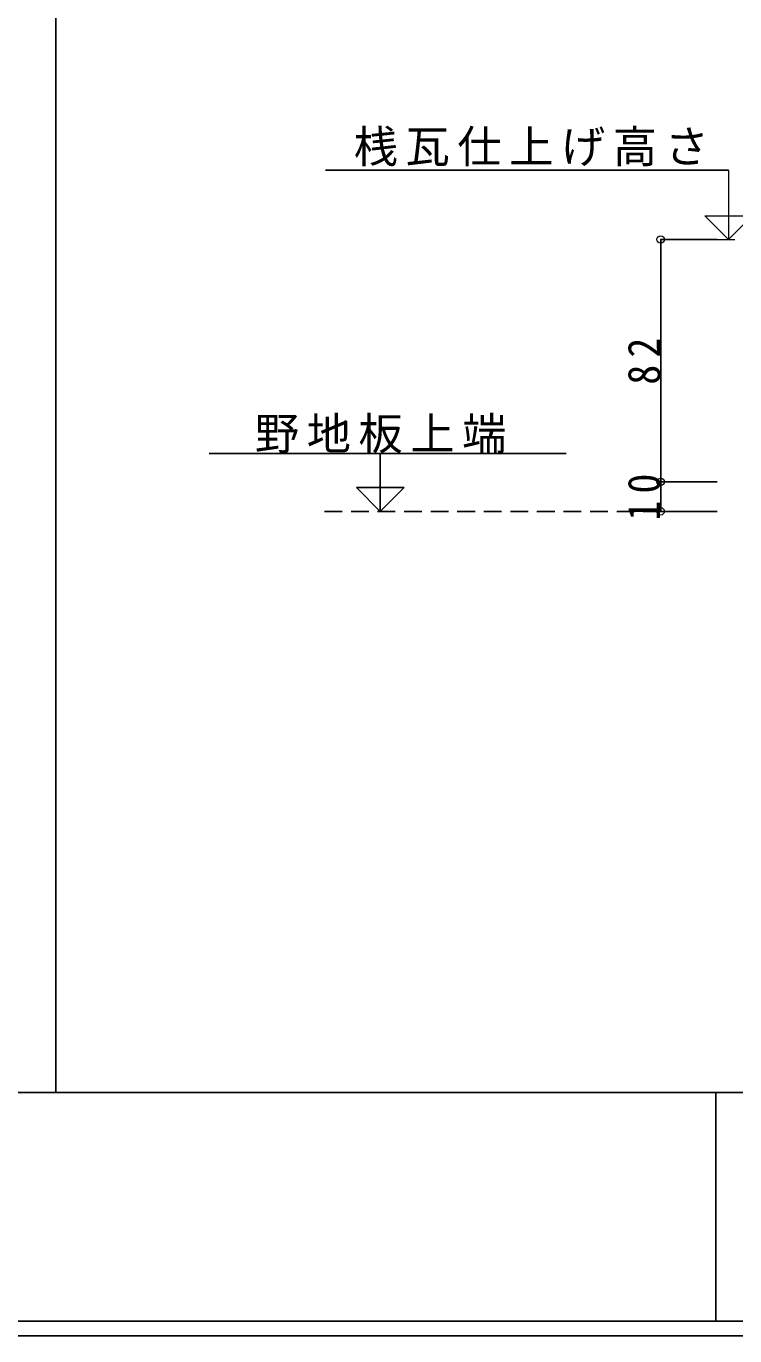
# Model space of a CAD drawing. Units: millimetres, scale not verified. Extents: x -2040 to -50, y -944 to 1841.
# Drawn here: x -1055.5 to -815.4, y -943.7 to -500.5 of the extents above; entities that cross this region are included whole.
import ezdxf

# ---------------------------------------------------------------- set-up
doc = ezdxf.new("R2010")
doc.units = ezdxf.units.MM
doc.header["$LTSCALE"] = 5
doc.header["$PDMODE"] = 32
doc.header["$PDSIZE"] = 2.5
doc.linetypes.add('DASHED1', pattern=[1.8, 1.2, -0.6])
for name, color, linetype in [('4-0', 7, 'Continuous'), ('4-2', 7, 'DASHED1'), ('4-5', 2, 'Continuous')]:
    doc.layers.add(name, color=color, linetype=linetype)
doc.layers.add('4-7', color=6, linetype='Continuous', lineweight=18)
doc.styles.add('ＭＳ ゴシック', font='')
doc.styles.get('ＭＳ ゴシック').set_extended_font_data('MS Gothic')

msp = doc.modelspace()

# ---------------------------------------------------------------- linework, layer by layer
at = {"layer": '4-0', "color": 4}
for p, q in [((-1045.483, 401.281), (-1045.483, -861.359)), ((-2035.483, -861.359), (-55.483, -861.359)), ((-821.826, -938.719), (-821.826, -861.359))]:
    msp.add_line(p, q, dxfattribs=at)
at = {"layer": '4-0'}
for p, q in [((-817.614, -549.16), (-954.135, -549.16)), ((-821.47, -572.675), (-840.553, -572.675)), ((-840.553, -664.674), (-840.553, -572.675)), ((-872.604, -645.099), (-993.479, -645.099)), ((-935.525, -664.675), (-935.525, -645.082)), ((-821.47, -654.675), (-840.553, -654.675)), ((-927.468, -656.618), (-943.581, -656.618)), ((-821.47, -664.674), (-840.553, -664.674)), ((-821.47, -664.675), (-840.553, -664.675)), ((-50.483, -943.719), (-2040.483, -943.719))]:
    msp.add_line(p, q, dxfattribs=at)
at = {"layer": '4-0', "color": 2}
msp.add_line((-2035.483, -938.719), (-55.483, -938.719), dxfattribs=at)
at = {"layer": '4-0'}
msp.add_lwpolyline([(-927.468, -656.618), (-935.525, -664.675), (-943.581, -656.618)], dxfattribs=at)
at = {"layer": '4-2'}
msp.add_line((-954.451, -664.675), (-840.553, -664.675), dxfattribs=at)
at = {"layer": '4-7', "color": 7}
for p, q in [((-817.614, -549.16), (-817.614, -572.675)), ((-817.614, -572.675), (-809.614, -564.675))]:
    msp.add_line(p, q, dxfattribs=at)
at = {"layer": '4-7', "color": 7, "linetype": 'DASHED1'}
msp.add_line((-821.47, -572.675), (-422.722, -572.675), dxfattribs=at)
at = {"layer": '4-7', "color": 7}
msp.add_lwpolyline([(-817.614, -572.675), (-825.614, -564.675), (-809.614, -564.675)], dxfattribs=at)
for p in [(-840.553, -572.675), (-840.553, -654.675), (-840.553, -664.674)]:
    msp.add_point(p, dxfattribs=at)

# ---------------------------------------------------------------- texts
at = {"layer": '4-5', "char_height": 11, "attachment_point": 7, "style": 'ＭＳ ゴシック'}
for s, insert in [('\\T1.17;桟瓦仕上げ高さ', (-944.555, -547.895)), ('\\T1.17;野地板上端', (-978.025, -645.082))]:
    msp.add_mtext(s, dxfattribs=dict(at, insert=insert))
at = {"layer": '4-5', "insert": (-840.553, -667.799), "char_height": 11, "attachment_point": 7, "rotation": 90, "style": 'ＭＳ ゴシック'}
msp.add_mtext('\\T1.36;\\W0.9;10', dxfattribs=at)
at = {"layer": '4-7', "color": 2, "insert": (-840.553, -621.8), "char_height": 11, "attachment_point": 7, "rotation": 90, "style": 'ＭＳ ゴシック'}
msp.add_mtext('\\T1.36;\\W0.9;82', dxfattribs=at)

doc.saveas('drawing.dxf')
